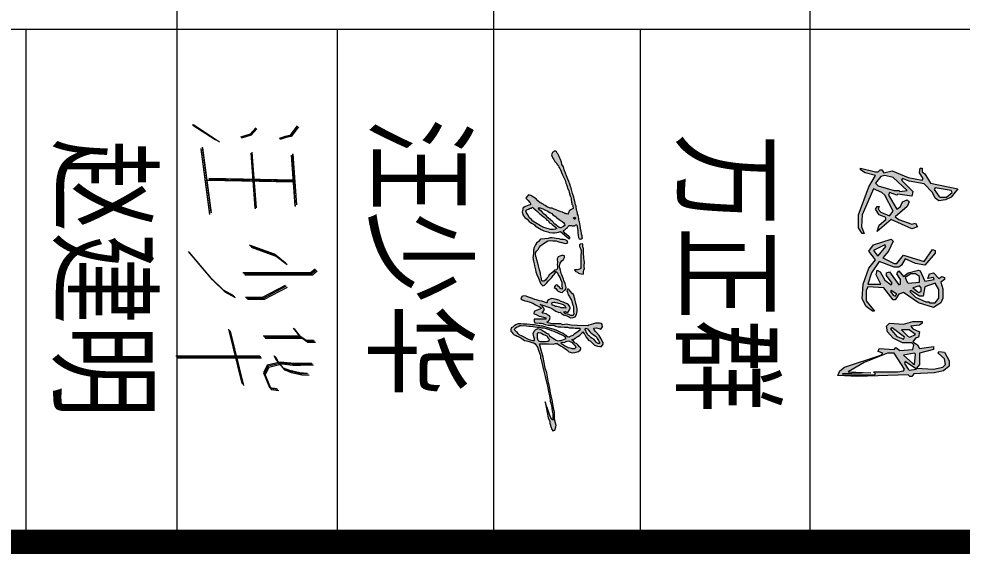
# Model space of a CAD drawing. Header units: inches. Extents: x -3733042 to -3450527, y 579159 to 997713.
# Drawn here: x -3550073 to -3544263, y 657438 to 660736 of the extents above; entities that cross this region are included whole.
import ezdxf
from ezdxf.enums import TextEntityAlignment as Align

# ---------------------------------------------------------------- set-up
doc = ezdxf.new("R2010")
doc.units = ezdxf.units.IN
doc.header["$LTSCALE"] = 1000
doc.header["$MEASUREMENT"] = 0
doc.linetypes.add('LENGSHUI', pattern=[22, 20, -1, 0, -1])
doc.layers.get('0').update_dxf_attribs({"lineweight": 18})
doc.layers.add('00签名', color=7, linetype='LENGSHUI', lineweight=18)
doc.layers.add('PUB_TITLE', color=153, linetype='Continuous', lineweight=18)
doc.styles.add('-黑体', font='', dxfattribs={"width": 0.7})
doc.styles.get('-黑体').set_extended_font_data('微软雅黑')

# ---------------------------------------------------------------- blocks, each defined once
blk = doc.blocks.new('A$C41BB26E9')
for p, q in [((782.5, 752.9), (802.8, 727.4)), ((787.3, 758), (807.6, 732.5)), ((794, 763), (814.2, 737.6)), ((802.8, 727.4), (802.8, 361.9)), ((807.6, 732.5), (807.6, 366.9)), ((814.2, 737.6), (814.2, 372)), ((1167.2, 743.3), (1167.2, 702.9)), ((1172, 748.3), (1172, 708)), ((1178.7, 753.4), (1178.7, 713.1)), ((1290.1, 732.4), (1291.6, 663)), ((1294.9, 737.5), (1296.4, 668.1)), ((1301.6, 742.6), (1303, 673.2)), ((1350.1, 715), (1348.1, 674.8)), ((1356.8, 720), (1354.7, 679.8)), ((1144.7, 669.7), (1100.7, 635.3)), ((1149.4, 674.8), (1105.5, 640.4)), ((1156.1, 679.9), (1112.2, 645.5)), ((1167.2, 702.9), (1144.7, 669.7)), ((1144.9, 670.1), (1144.9, 471.6)), ((1172, 708), (1149.4, 674.8)), ((1149.7, 675.2), (1149.7, 476.7)), ((1178.7, 713.1), (1156.1, 679.9)), ((1156.4, 680.2), (1156.4, 481.7)), ((1291.6, 663), (1290.9, 621)), ((1296.4, 668.1), (1295.6, 626.1)), ((1303, 673.2), (1302.3, 631.1)), ((1343.3, 669.7), (1330.7, 615.1)), ((1348.1, 674.8), (1335.5, 620.1)), ((1354.7, 679.8), (1342.2, 625.2)), ((1345.4, 709.9), (1343.3, 669.7)), ((8.4, 655.9), (60.8, 616.3)), ((11.7, 657.9), (64, 618.3)), ((13.7, 661.4), (66, 621.8)), ((60.8, 616.3), (64.9, 590.8)), ((64, 618.3), (68.1, 592.8)), ((66, 621.8), (70.1, 596.2)), ((158.3, 630.4), (432.3, 650.9)), ((161.6, 631.6), (435.5, 652.1)), ((166, 622.8), (440, 643.3)), ((169.3, 623.9), (443.3, 644.4)), ((300.8, 641.1), (292.8, 177)), ((304, 642.2), (296.1, 178.2)), ((308.5, 633.4), (300.6, 169.4)), ((311.8, 634.6), (303.9, 170.5)), ((1290.9, 621), (1285, 563.4)), ((1295.6, 626.1), (1289.7, 568.5)), ((1302.3, 631.1), (1296.4, 573.6)), ((1330.7, 615.1), (1317.4, 580.4)), ((1335.5, 620.1), (1322.2, 585.5)), ((1342.2, 625.2), (1328.9, 590.5)), ((64.9, 590.8), (76.1, 558.1)), ((68.1, 592.8), (79.3, 560.1)), ((70.1, 596.2), (81.3, 563.6)), ((748.2, 590.3), (702, 532)), ((753, 595.4), (706.8, 537.1)), ((759.7, 600.5), (713.5, 542.1)), ((869.7, 590.8), (935.4, 466.1)), ((874.4, 595.9), (940.2, 471.1)), ((881.1, 601), (946.8, 476.2)), ((1317.4, 580.4), (1273.9, 544.2)), ((1322.2, 585.5), (1278.6, 549.3)), ((1285, 563.4), (1302, 492.4)), ((1328.9, 590.5), (1285.3, 554.4)), ((1289.7, 568.5), (1306.8, 497.5)), ((1296.4, 573.6), (1313.4, 502.6)), ((702, 532), (653.4, 398.3)), ((706.8, 537.1), (658.1, 403.4)), ((713.5, 542.1), (664.8, 408.5)), ((1273.9, 544.2), (1250.2, 530.9)), ((1278.6, 549.3), (1255, 536)), ((1285.3, 554.4), (1261.7, 541.1)), ((1347.3, 477.7), (1426.3, 510.2)), ((1354, 482.8), (1433, 515.3)), ((1421.6, 505.1), (1426.7, 545.7)), ((1426.3, 510.2), (1431.5, 550.8)), ((1433, 515.3), (1438.2, 555.9)), ((935.4, 466.1), (935.4, 376.7)), ((940.2, 471.1), (940.2, 381.8)), ((946.8, 476.2), (946.8, 386.9)), ((1263.1, 463.2), (1263.7, 10.2)), ((1302, 492.4), (1342.5, 472.7)), ((1306.8, 497.5), (1347.3, 477.7)), ((1313.4, 502.6), (1354, 482.8)), ((1342.5, 472.7), (1421.6, 505.1)), ((17.9, 431.4), (53.6, 401.8)), ((21.1, 433.3), (56.9, 403.7)), ((23.1, 436.8), (58.8, 407.2)), ((150.1, 409.6), (447.6, 431.8)), ((153.4, 410.7), (450.9, 432.9)), ((156, 404.6), (453.5, 426.9)), ((159.3, 405.8), (456.8, 428)), ((1251.7, 453), (1252.2, 0)), ((1256.4, 458.1), (1257, 5.1)), ((53.6, 401.8), (69, 349.7)), ((56.9, 403.7), (72.2, 351.7)), ((58.8, 407.2), (74.2, 355.1)), ((1111.1, 288.6), (1404.6, 360.3)), ((1117.8, 293.7), (1411.2, 365.4)), ((926.2, 312.4), (895.9, 256.6)), ((931, 317.5), (900.7, 261.7)), ((937.6, 322.5), (907.4, 266.7)), ((1106.3, 283.6), (1399.8, 355.3)), ((895.9, 256.6), (827.7, 186.6)), ((900.7, 261.7), (832.5, 191.7)), ((907.4, 266.7), (839.2, 196.8)), ((0, 89.3), (78.2, 210.8)), ((0.4, 95.1), (94.8, 235.1)), ((3.2, 91.3), (81.4, 212.8)), ((5.2, 94.8), (83.4, 216.3)), ((58.4, 180.4), (73.8, 204.9)), ((61.7, 182.3), (77, 206.8)), ((63.6, 185.8), (79, 210.3)), ((123, 141.9), (475.4, 188.5)), ((126.3, 143), (478.7, 189.7)), ((130.7, 134.2), (483.1, 180.9)), ((134, 135.4), (486.4, 182)), ((827.7, 186.6), (687.4, 67.8)), ((832.5, 191.7), (692.2, 72.9)), ((839.2, 196.8), (698.9, 77.9))]:
    blk.add_line(p, q)
blk = doc.blocks.new('WZQ')
h = blk.add_hatch(color=256)
h.paths.add_polyline_path([(11296, 18321), (11272, 18339), (11273, 18447), (11289, 18516), (11289, 18568), (11289, 18629), (11283, 18671), (11257, 18685), (11245, 18715), (11245, 18745), (11261, 18767), (11293, 18771), (11349, 18773), (11435, 18791), (11561, 18811), (11689, 18819), (11822, 18829), (11930, 18849), (11992, 18879), (12014, 18944), (12003, 18996), (11994, 19030), (11983, 19051), (11962, 19062), (11912, 19056), (11892, 19049), (11839, 19041), (11790, 19023), (11759, 19017), (11723, 19015), (11670, 19005), (11608, 18994), (11569, 18986), (11530, 18975), (11443, 18958), (11427, 18954), (11386, 18954), (11295, 18936), (11271, 18932), (11185, 18915), (11086, 18898), (11047, 18882), (10977, 18871), (10907, 18860), (10823, 18851), (10717, 18827), (10661, 18801), (10599, 18795), (10557, 18778), (10531, 18769), (10455, 18748), (10386, 18735), (10352, 18727), (10220, 18723), (10188, 18691), (10156, 18687), (9976, 18643), (9864, 18619), (9744, 18595), (9543, 18527), (9327, 18471), (9251, 18447), (9179, 18423), (9047, 18387), (8903, 18335), (8771, 18279), (8682, 18243), (8370, 18105), (8273, 18069), (8111, 18040), (7978, 17955), (7864, 17931), (7723, 17875), (7642, 17846), (7553, 17814), (7488, 17778), (7415, 17729), (7371, 17693), (7294, 17664), (7270, 17604), (7261, 17577), (7268, 17542), (7284, 17516), (7295, 17492), (7317, 17467), (7344, 17448), (7412, 17404), (7468, 17395), (7523, 17404), (7639, 17467), (7711, 17515), (7749, 17540), (7826, 17577), (7867, 17620), (7928, 17657), (8002, 17721), (8056, 17762), (8120, 17791), (8204, 17834), (8280, 17872), (8357, 17917), (8417, 17939), (8546, 17985), (8611, 18021), (8657, 18044), (8765, 18093), (8838, 18128), (8916, 18142), (8992, 18171), (9068, 18202), (9170, 18233), (9246, 18258), (9412, 18333), (9471, 18351), (9562, 18372), (9615, 18385), (9669, 18400), (9745, 18435), (9826, 18448), (9865, 18458), (10017, 18479), (10065, 18496), (10130, 18494), (10162, 18519), (10205, 18535), (10244, 18535), (10340, 18562), (10358, 18568), (10396, 18495), (10411, 18465), (10442, 18423), (10466, 18393), (10478, 18371), (10502, 18345), (10536, 18325), (10589, 18304), (10605, 18299), (10649, 18293), (10668, 18293), (10651, 18221), (10645, 18183), (10633, 18146), (10626, 18118), (10614, 18091), (10602, 18059), (10580, 18011), (10567, 17978), (10536, 17911), (10520, 17864), (10465, 17722), (10431, 17648), (10412, 17581), (10393, 17533), (10372, 17496), (10348, 17421), (10345, 17344), (10340, 17312), (10308, 17253), (10284, 17179), (10249, 17128), (10200, 17049), (10167, 16978), (10134, 16936), (10110, 16894), (10077, 16833), (10049, 16786), (9941, 16654), (9842, 16560), (9753, 16419), (9701, 16330), (9654, 16269), (9645, 16208), (9631, 16147), (9734, 16053), (9800, 16010), (9838, 16034), (9870, 16085), (9936, 16123), (10016, 16203), (10059, 16236), (10124, 16259), (10162, 16259), (10186, 16175), (10214, 16081), (10251, 15996), (10280, 15944), (10331, 15869), (10360, 15836), (10435, 15836), (10468, 15818), (10538, 15808), (10703, 15850), (10778, 15897), (10844, 15959), (10938, 16085), (11065, 16189), (11098, 16236), (11145, 16306), (11173, 16363), (11249, 16476), (11291, 16518), (11385, 16659), (11498, 16837), (11559, 16974), (11620, 17195), (11649, 17275), (11672, 17472), (11672, 17557), (11658, 17674), (11634, 17773), (11611, 17886), (11987, 18332), (11987, 18389), (11926, 18389), (11893, 18337), (11762, 18201), (11710, 18130), (11639, 18069), (11573, 18013), (11545, 18039), (11507, 18108), (11485, 18141), (11430, 18202), (11388, 18251), (11355, 18271), (11309, 18304)], flags=0)
h.paths.add_polyline_path([(10874, 18586), (10854, 18607), (10839, 18647), (10829, 18673), (10863, 18686), (10905, 18691), (10937, 18667), (10935, 18637), (10927, 18614), (10918, 18593)], flags=0)
h.paths.add_polyline_path([(11115, 18044), (11200, 18096), (11284, 18103), (11327, 18035), (11379, 17934), (11401, 17891), (11405, 17862), (11395, 17810), (11320, 17712), (11255, 17657), (11203, 17576), (11037, 17419), (10998, 17354), (10861, 17211), (10724, 17078), (10665, 17003), (10643, 16974), (10509, 16843), (10444, 16762), (10366, 16687), (10340, 16677), (10324, 16688), (10327, 16707), (10330, 16785), (10362, 16866), (10388, 16928), (10408, 16990), (10454, 17071), (10483, 17153), (10584, 17306), (10626, 17403), (10708, 17472), (10760, 17559), (10812, 17647), (10844, 17664), (10962, 17804), (11063, 17976)], flags=0)
h.paths.add_polyline_path([(11421, 17667), (11439, 17667), (11472, 17601), (11498, 17479), (11491, 17331), (11428, 17110), (11391, 16984), (11299, 16793), (11195, 16623), (11129, 16527), (11051, 16390), (10955, 16317), (10867, 16210), (10701, 16110), (10597, 16040), (10497, 16010), (10427, 16051), (10412, 16103), (10398, 16158), (10350, 16235), (10335, 16306), (10298, 16365), (10346, 16424), (10409, 16516), (10520, 16630), (10612, 16730), (10719, 16852), (10833, 16988), (10926, 17091), (10992, 17147), (11018, 17206), (11133, 17287), (11166, 17372), (11225, 17431), (11273, 17505), (11358, 17586)], flags=0)
h.paths.add_polyline_path([(12180, 17834), (12190, 17952), (12226, 18065), (12244, 18165), (12216, 18281), (12211, 18280), (12111, 18244), (12053, 18136), (12028, 18032), (12028, 17895), (11995, 17812), (11985, 17647), (11954, 17431), (11954, 17318), (11976, 17205), (11995, 17028), (12026, 16806), (12149, 16684), (12235, 16589), (12321, 16525), (12475, 16453), (12602, 16425), (12752, 16412), (12919, 16407), (13006, 16389), (13214, 16425), (13350, 16453), (13454, 16471), (13668, 16525), (13781, 16552), (13926, 16593), (14116, 16693), (14311, 16756), (14425, 16824), (14534, 16915), (14511, 17005), (14398, 17123), (14275, 17232), (14148, 17354), (14080, 17418), (13989, 17486), (13921, 17544), (13813, 17608), (13754, 17608), (13835, 17708), (13985, 17775), (14062, 17839), (14184, 17875), (14348, 17943), (14547, 17952), (14656, 17961), (14724, 17961), (14701, 17902), (14656, 17866), (14606, 17825), (14574, 17771), (14497, 17708), (14484, 17640), (14547, 17581), (14620, 17544), (14683, 17626), (14815, 17717), (14846, 17780), (14887, 17875), (14892, 17961), (14774, 18088), (14715, 18165), (14629, 18188), (14420, 18129), (14252, 18061), (14180, 18043), (13953, 17957), (13872, 17911), (13613, 17852), (13522, 17816), (13445, 17830), (13323, 17862), (13182, 17948), (13124, 18047), (13001, 18097), (12910, 18097), (12897, 18043), (12897, 17948), (12938, 17839), (12974, 17744), (13078, 17703), (13151, 17703), (13223, 17717), (13287, 17712), (13386, 17698), (13495, 17712), (13577, 17708), (13645, 17703), (13677, 17658), (13699, 17558), (13790, 17490), (13876, 17372), (13953, 17268), (14026, 17223), (14107, 17155), (14180, 17110), (14230, 17064), (14284, 16983), (14293, 16915), (14275, 16874), (14062, 16833), (13931, 16801), (13858, 16801), (13677, 16752), (13318, 16652), (13133, 16598), (13051, 16575), (12960, 16543), (12833, 16530), (12752, 16521), (12670, 16589), (12579, 16675), (12471, 16724), (12366, 16811), (12316, 16865), (12212, 17010), (12194, 17046), (12108, 17200), (12094, 17313), (12112, 17467), (12112, 17649), (12144, 17735)], flags=0)
h.paths.add_polyline_path([(13906, 19102), (13861, 19120), (13760, 19117), (13689, 19138), (13596, 19167), (13519, 19164), (13457, 19161), (13252, 19173), (13165, 19164), (13028, 19141), (12945, 19141), (12853, 19129), (12722, 19126), (12594, 19126), (12529, 19114), (12484, 19099), (12428, 19093), (12359, 19093), (12312, 19079), (12273, 19062), (12290, 18957), (12317, 18896), (12417, 18896), (12484, 18940), (12528, 18962), (12583, 18974), (12667, 19001), (12750, 19001), (12844, 18968), (12966, 18974), (13127, 18974), (13282, 18974), (13476, 18968), (13598, 18968), (13642, 18907), (13670, 18785), (13675, 18691), (13675, 18658), (13682, 18631), (13735, 18667), (13771, 18714), (13795, 18799), (13850, 18852), (13870, 18906), (13882, 19001)], flags=0)
h.paths.add_polyline_path([(16098, 18038), (16129, 18100), (16150, 18163), (16197, 18303), (16266, 18420), (16256, 18554), (16209, 18671), (16092, 18741), (15931, 18781), (15780, 18771), (15606, 18741), (15495, 18714), (15408, 18694), (15328, 18678), (15247, 18651), (15013, 18580), (14949, 18510), (14852, 18426), (14758, 18346), (14721, 18314), (14717, 18259), (14747, 18229), (14824, 18211), (14884, 18250), (15017, 18293), (15112, 18357), (15202, 18391), (15322, 18469), (15579, 18550), (15656, 18571), (15836, 18576), (15939, 18576), (16051, 18597), (16137, 18567), (16137, 18430), (16094, 18323), (16051, 18156), (15991, 18070), (15939, 18061), (15927, 18134), (15961, 18199), (15978, 18233), (15918, 18314), (15832, 18361), (15742, 18396), (15661, 18374), (15562, 18306), (15519, 18233), (15463, 18113), (15429, 18040), (15377, 17907), (15309, 17779), (15253, 17581), (15232, 17414), (15296, 17213), (15360, 17149), (15450, 17157), (15455, 17114), (15371, 16861), (15356, 16740), (15288, 16589), (15273, 16498), (15227, 16362), (15167, 16203), (15159, 16143), (15106, 16022), (15076, 15871), (15121, 15788), (15250, 15735), (15295, 15818), (15348, 15946), (15371, 16067), (15424, 16234), (15484, 16385), (15560, 16521), (15613, 16627), (15651, 16717), (15711, 16808), (15764, 16838), (15832, 16672), (15870, 16566), (15923, 16453), (16044, 16438), (16089, 16559), (16173, 16732), (16195, 16838), (16271, 17080), (16347, 17080), (16347, 16967), (16339, 16740), (16339, 16619), (16347, 16460), (16452, 16460), (16543, 16483), (16558, 16717), (16558, 16853), (16566, 16929), (16634, 17057), (16672, 17216), (16672, 17299), (16672, 17495), (16725, 17601), (16747, 17745), (16760, 17911), (16769, 18101), (16769, 18261), (16799, 18368), (16803, 18475), (16803, 18572), (16833, 18669), (16818, 18752), (16828, 18927), (16927, 18921), (17067, 18761), (17147, 18621), (17214, 18535), (17257, 18437), (17300, 18370), (17317, 18350), (17317, 18321), (17291, 18255), (17187, 18107), (17111, 18028), (17039, 17854), (16936, 17648), (16881, 17489), (16802, 17216), (16737, 16974), (16706, 16876), (16718, 16832), (16701, 16760), (16690, 16659), (16667, 16570), (16651, 16448), (16645, 16342), (16634, 16237), (16612, 16053), (16606, 15870), (16595, 15736), (16595, 15597), (16601, 15541), (16651, 15469), (16701, 15380), (16745, 15313), (16807, 15219), (16896, 15191), (16985, 15202), (17035, 15241), (17118, 15297), (17180, 15375), (17230, 15491), (17252, 15536), (17308, 15675), (17391, 15792), (17486, 15931), (17519, 16048), (17553, 16181), (17592, 16337), (17619, 16437), (17669, 16509), (17855, 16627), (18010, 16697), (18220, 16760), (18297, 16802), (18444, 16795), (18514, 16837), (18851, 16914), (19140, 16985), (19438, 17056), (19679, 17098), (19955, 17176), (20330, 17247), (20486, 17282), (20706, 17324), (20769, 17324), (20986, 17388), (21315, 17424), (21457, 17459), (21612, 17459), (21789, 17473), (21747, 17402), (21669, 17360), (21485, 17289), (21173, 17183), (21032, 17126), (20805, 17048), (21676, 17218), (21867, 17303), (21952, 17303), (22186, 17367), (22271, 17388), (22370, 17459), (22328, 17565), (22165, 17629), (22087, 17650), (21740, 17551), (21534, 17551), (21363, 17550), (21173, 17508), (20982, 17473), (20840, 17452), (20784, 17445), (20479, 17381), (20238, 17324), (20175, 17324), (19912, 17268), (19792, 17225), (19452, 17169), (19240, 17133), (18978, 17048), (18687, 16999), (18397, 16942), (18198, 16879), (18021, 16829), (17745, 16758), (17667, 16737), (17681, 16886), (17674, 17112), (17674, 17232), (17688, 17480), (17660, 17615), (17653, 17692), (17788, 17870), (17839, 17984), (17902, 18086), (18004, 18228), (18101, 18330), (18152, 18523), (18141, 18652), (18119, 18725), (18079, 18849), (18021, 18944), (17966, 18984), (17915, 18969), (17875, 18951), (17845, 18915), (17718, 18813), (17659, 18736), (17641, 18670), (17520, 18583), (17477, 18513), (17447, 18495), (17414, 18601), (17371, 18674), (17334, 18725), (17298, 18783), (17265, 18842), (17199, 18926), (17141, 18999), (17075, 19053), (17031, 19086), (17130, 19148), (17170, 19199), (17305, 19265), (17407, 19331), (17487, 19407), (17502, 19473), (17737, 19711), (17801, 19871), (17824, 20009), (17812, 20089), (17697, 20181), (17606, 20181), (17525, 20135), (17405, 20072), (17227, 19974), (17066, 19820), (16992, 19745), (16894, 19699), (16825, 19671), (16814, 19825), (16843, 19951), (16871, 20049), (16751, 20146), (16636, 20123), (16579, 20095), (16550, 19986), (16550, 19871), (16556, 19768), (16596, 19665), (16665, 19407), (16705, 19350), (16688, 18776), (16665, 18450), (16613, 18175), (16642, 18008), (16585, 17888), (16585, 17716), (16585, 17493), (16573, 17349), (16533, 17212), (16504, 17143), (16424, 17235), (16378, 17275), (16258, 17315), (16158, 17276), (16110, 17171), (16053, 17114), (16012, 16928), (15988, 16863), (15923, 16936), (15826, 17017), (15745, 16985), (15680, 16928), (15591, 16863), (15542, 16782), (15607, 16985), (15680, 17179), (15729, 17333), (15769, 17406), (15899, 17617), (15972, 17787), (15967, 17855), (16051, 17954)], flags=0)
h.paths.add_polyline_path([(15710, 17994), (15702, 17894), (15679, 17829), (15663, 17749), (15644, 17676), (15629, 17611), (15602, 17546), (15587, 17499), (15560, 17415), (15475, 17388), (15464, 17434), (15445, 17519), (15445, 17580), (15456, 17626), (15475, 17733), (15491, 17795), (15514, 17860), (15529, 17937), (15548, 17987), (15568, 18036), (15594, 18075), (15629, 18125), (15690, 18155), (15721, 18182), (15721, 18148), (15710, 18063)], flags=0)
h.paths.add_polyline_path([(17009, 17527), (17044, 17615), (17092, 17738), (17229, 18006), (17295, 18137), (17387, 18190), (17422, 18089), (17457, 17997), (17484, 17918), (17501, 17821), (17519, 17729), (17479, 17650), (17378, 17505), (17308, 17400), (17233, 17290), (17136, 17224), (17088, 17123), (17031, 17035), (16996, 16965), (16908, 16846), (16851, 16675), (16899, 16539), (16996, 16451), (17119, 16399), (17211, 16412), (17303, 16442), (17404, 16478), (17494, 16473), (17491, 16427), (17484, 16360), (17456, 16242), (17438, 16161), (17388, 16065), (17301, 15891), (17240, 15786), (17163, 15620), (17108, 15565), (17019, 15493), (16958, 15421), (16903, 15371), (16842, 15421), (16786, 15493), (16759, 15587), (16698, 15681), (16703, 15759), (16723, 16043), (16741, 16166), (16736, 16254), (16789, 16640), (16785, 16754), (16824, 16873), (16824, 16952), (16868, 17119), (16921, 17277), (16961, 17417)], flags=0)
h.paths.add_polyline_path([(16830, 19236), (16863, 19328), (16930, 19391), (17023, 19466), (17086, 19521), (17119, 19567), (17182, 19655), (17283, 19802), (17388, 19852), (17489, 19928), (17556, 19966), (17590, 19987), (17657, 19987), (17657, 19911), (17623, 19840), (17585, 19806), (17510, 19747), (17426, 19672), (17376, 19584), (17338, 19521), (17266, 19441), (17220, 19391), (17166, 19340), (17082, 19299), (17019, 19265), (16947, 19244), (16897, 19215)], flags=0)
h.paths.add_polyline_path([(17237, 17145), (17369, 17220), (17418, 17259), (17497, 17250), (17541, 17237), (17541, 17154), (17558, 17070), (17558, 16987), (17558, 16899), (17558, 16816), (17545, 16767), (17527, 16710), (17484, 16666), (17369, 16640), (17207, 16640), (17088, 16640), (17057, 16684), (17084, 16816), (17119, 16877), (17163, 16965), (17198, 17066)], flags=0)
h.paths.add_polyline_path([(17523, 18232), (17512, 18320), (17559, 18429), (17606, 18501), (17663, 18548), (17751, 18626), (17818, 18693), (17865, 18714), (17937, 18631), (17937, 18522), (17922, 18470), (17911, 18403), (17880, 18310), (17844, 18242), (17808, 18170), (17787, 18097), (17751, 18040), (17673, 17937), (17621, 17905), (17582, 17970), (17595, 18071), (17548, 18180)], flags=0)
for p, q in [((12312, 19079), (12273, 19062)), ((12273, 19062), (12290, 18957)), ((12290, 18957), (12317, 18896)), ((12359, 19093), (12312, 19079)), ((12317, 18896), (12417, 18896)), ((12428, 19093), (12359, 19093)), ((12417, 18896), (12484, 18940)), ((12484, 19099), (12428, 19093)), ((12529, 19114), (12484, 19099)), ((12484, 18940), (12528, 18962)), ((12528, 18962), (12583, 18974)), ((12594, 19126), (12529, 19114)), ((12583, 18974), (12667, 19001)), ((12722, 19126), (12594, 19126)), ((12667, 19001), (12750, 19001)), ((12853, 19129), (12722, 19126)), ((12750, 19001), (12844, 18968)), ((12844, 18968), (12966, 18974)), ((12945, 19141), (12853, 19129)), ((13028, 19141), (12945, 19141)), ((12966, 18974), (13127, 18974)), ((13165, 19164), (13028, 19141)), ((13127, 18974), (13282, 18974)), ((13252, 19173), (13165, 19164)), ((13457, 19161), (13252, 19173)), ((13282, 18974), (13476, 18968)), ((13519, 19164), (13457, 19161)), ((13476, 18968), (13598, 18968)), ((13596, 19167), (13519, 19164)), ((13689, 19138), (13596, 19167)), ((13598, 18968), (13642, 18907)), ((13642, 18907), (13670, 18785)), ((13760, 19117), (13689, 19138)), ((13861, 19120), (13760, 19117)), ((13795, 18799), (13850, 18852)), ((13850, 18852), (13870, 18906)), ((13906, 19102), (13861, 19120)), ((13870, 18906), (13882, 19001)), ((13882, 19001), (13906, 19102)), ((13670, 18785), (13675, 18691)), ((13675, 18691), (13675, 18658)), ((13675, 18658), (13682, 18631)), ((13682, 18631), (13735, 18667)), ((13735, 18667), (13771, 18714)), ((13771, 18714), (13795, 18799)), ((12028, 17895), (11995, 17812)), ((12053, 18136), (12028, 18032)), ((12028, 18032), (12028, 17895)), ((12111, 18244), (12053, 18136)), ((12211, 18280), (12111, 18244)), ((12144, 17735), (12180, 17834)), ((12180, 17834), (12190, 17952)), ((12190, 17952), (12226, 18065)), ((12244, 18165), (12216, 18281)), ((12226, 18065), (12244, 18165)), ((12910, 18097), (12897, 18043)), ((12897, 18043), (12897, 17948)), ((12897, 17948), (12938, 17839)), ((13001, 18097), (12910, 18097)), ((12938, 17839), (12974, 17744)), ((13124, 18047), (13001, 18097)), ((13182, 17948), (13124, 18047)), ((13323, 17862), (13182, 17948)), ((13445, 17830), (13323, 17862)), ((13613, 17852), (13522, 17816)), ((13872, 17911), (13613, 17852)), ((13953, 17957), (13872, 17911)), ((14180, 18043), (13953, 17957)), ((13985, 17775), (14062, 17839)), ((14062, 17839), (14184, 17875)), ((14252, 18061), (14180, 18043)), ((14184, 17875), (14348, 17943)), ((14420, 18129), (14252, 18061)), ((14348, 17943), (14547, 17952)), ((14629, 18188), (14420, 18129)), ((14547, 17952), (14656, 17961)), ((14656, 17866), (14606, 17825)), ((14715, 18165), (14629, 18188)), ((14656, 17961), (14724, 17961)), ((14701, 17902), (14656, 17866)), ((14724, 17961), (14701, 17902)), ((14774, 18088), (14715, 18165)), ((14715, 18165), (14715, 18165)), ((14892, 17961), (14774, 18088)), ((14846, 17780), (14887, 17875)), ((14887, 17875), (14892, 17961)), ((11985, 17647), (11954, 17431)), ((11954, 17431), (11954, 17318)), ((11995, 17812), (11985, 17647)), ((12094, 17313), (12112, 17467)), ((12112, 17649), (12144, 17735)), ((12112, 17467), (12112, 17649)), ((12974, 17744), (13078, 17703)), ((13078, 17703), (13151, 17703)), ((13151, 17703), (13223, 17717)), ((13223, 17717), (13287, 17712)), ((13287, 17712), (13386, 17698)), ((13386, 17698), (13495, 17712)), ((13522, 17816), (13445, 17830)), ((13495, 17712), (13577, 17708)), ((13577, 17708), (13645, 17703)), ((13645, 17703), (13677, 17658)), ((13677, 17658), (13699, 17558)), ((13699, 17558), (13790, 17490)), ((13754, 17608), (13835, 17708)), ((13813, 17608), (13754, 17608)), ((13790, 17490), (13876, 17372)), ((13921, 17544), (13813, 17608)), ((13835, 17708), (13985, 17775)), ((13876, 17372), (13953, 17268)), ((13989, 17486), (13921, 17544)), ((14080, 17418), (13989, 17486)), ((14148, 17354), (14080, 17418)), ((14275, 17232), (14148, 17354)), ((14497, 17708), (14484, 17640)), ((14484, 17640), (14547, 17581)), ((14574, 17771), (14497, 17708)), ((14547, 17581), (14620, 17544)), ((14606, 17825), (14574, 17771)), ((14574, 17771), (14574, 17771)), ((14620, 17544), (14683, 17626)), ((14683, 17626), (14815, 17717)), ((14815, 17717), (14846, 17780)), ((11954, 17318), (11976, 17205)), ((11976, 17205), (11995, 17028)), ((11995, 17028), (12026, 16806)), ((12108, 17200), (12094, 17313)), ((12194, 17046), (12108, 17200)), ((12212, 17010), (12194, 17046)), ((12316, 16865), (12212, 17010)), ((12366, 16811), (12316, 16865)), ((14062, 16833), (13931, 16801)), ((13953, 17268), (14026, 17223)), ((14026, 17223), (14107, 17155)), ((14275, 16874), (14062, 16833)), ((14107, 17155), (14180, 17110)), ((14180, 17110), (14230, 17064)), ((14230, 17064), (14284, 16983)), ((14398, 17123), (14275, 17232)), ((14293, 16915), (14275, 16874)), ((14284, 16983), (14293, 16915)), ((14311, 16756), (14425, 16824)), ((14511, 17005), (14398, 17123)), ((14425, 16824), (14534, 16915)), ((14534, 16915), (14511, 17005)), ((12026, 16806), (12149, 16684)), ((12149, 16684), (12235, 16589)), ((12235, 16589), (12321, 16525)), ((12321, 16525), (12475, 16453)), ((12471, 16724), (12366, 16811)), ((12579, 16675), (12471, 16724)), ((12475, 16453), (12602, 16425)), ((12670, 16589), (12579, 16675)), ((12602, 16425), (12752, 16412)), ((12752, 16521), (12670, 16589)), ((12833, 16530), (12752, 16521)), ((12752, 16412), (12919, 16407)), ((12960, 16543), (12833, 16530)), ((12919, 16407), (13006, 16389)), ((13051, 16575), (12960, 16543)), ((13006, 16389), (13214, 16425)), ((13133, 16598), (13051, 16575)), ((13318, 16652), (13133, 16598)), ((13214, 16425), (13350, 16453)), ((13677, 16752), (13318, 16652)), ((13350, 16453), (13454, 16471)), ((13454, 16471), (13668, 16525)), ((13668, 16525), (13781, 16552)), ((13858, 16801), (13677, 16752)), ((13781, 16552), (13926, 16593)), ((13931, 16801), (13858, 16801)), ((13858, 16801), (13858, 16801)), ((13926, 16593), (14116, 16693)), ((14116, 16693), (14311, 16756))]:
    blk.add_line(p, q)
for points in [[(14721, 18314), (14717, 18259), (14747, 18229), (14824, 18211), (14884, 18250), (15017, 18293), (15112, 18357), (15202, 18391), (15322, 18469), (15579, 18550), (15656, 18571), (15836, 18576), (15939, 18576), (16051, 18597), (16137, 18567), (16137, 18430), (16094, 18323), (16051, 18156), (15991, 18070), (15939, 18061), (15927, 18134), (15961, 18199), (15978, 18233), (15918, 18314), (15832, 18361), (15742, 18396), (15661, 18374), (15562, 18306), (15519, 18233), (15463, 18113), (15429, 18040), (15377, 17907), (15309, 17779), (15253, 17581), (15232, 17414), (15296, 17213), (15360, 17149), (15450, 17157), (15455, 17114), (15371, 16861), (15356, 16740), (15288, 16589), (15273, 16498), (15227, 16362), (15167, 16203), (15159, 16143), (15106, 16022), (15076, 15871), (15121, 15788), (15250, 15735), (15295, 15818), (15348, 15946), (15371, 16067), (15424, 16234), (15484, 16385), (15560, 16521), (15613, 16627), (15651, 16717), (15711, 16808), (15764, 16838), (15832, 16672), (15870, 16566), (15923, 16453), (16044, 16438), (16089, 16559), (16173, 16732), (16195, 16838), (16271, 17080), (16347, 17080), (16347, 16967), (16339, 16740), (16339, 16619), (16347, 16460), (16452, 16460), (16543, 16483), (16558, 16717), (16558, 16853), (16566, 16929), (16634, 17057), (16672, 17216), (16672, 17299), (16672, 17495), (16725, 17601), (16747, 17745), (16760, 17911), (16769, 18101), (16769, 18261), (16799, 18368), (16803, 18475), (16803, 18572), (16833, 18669), (16818, 18752), (16828, 18927), (16927, 18921), (17067, 18761), (17147, 18621), (17214, 18535), (17257, 18437), (17300, 18370), (17317, 18350), (17317, 18321), (17291, 18255), (17187, 18107), (17111, 18028), (17039, 17854), (16936, 17648), (16881, 17489), (16802, 17216), (16737, 16974), (16706, 16876), (16718, 16832), (16701, 16760), (16690, 16659), (16667, 16570), (16651, 16448), (16645, 16342), (16634, 16237), (16612, 16053), (16606, 15870), (16595, 15736), (16595, 15597), (16601, 15541), (16651, 15469), (16701, 15380), (16745, 15313), (16807, 15219), (16896, 15191), (16985, 15202), (17035, 15241), (17118, 15297), (17180, 15375), (17230, 15491), (17252, 15536), (17308, 15675), (17391, 15792), (17486, 15931), (17519, 16048), (17553, 16181), (17592, 16337), (17619, 16437), (17669, 16509), (17855, 16627), (18010, 16697), (18220, 16760), (18297, 16802), (18444, 16795), (18514, 16837), (18851, 16914), (19140, 16985), (19438, 17056), (19679, 17098), (19955, 17176), (20330, 17247), (20486, 17282), (20706, 17324), (20769, 17324), (20986, 17388), (21315, 17424), (21457, 17459), (21612, 17459), (21789, 17473), (21747, 17402), (21669, 17360), (21485, 17289), (21173, 17183), (21032, 17126), (20805, 17048), (21676, 17218), (21867, 17303), (21952, 17303), (22186, 17367), (22271, 17388), (22370, 17459), (22328, 17565), (22165, 17629), (22087, 17650), (21740, 17551), (21534, 17551), (21363, 17550), (21173, 17508), (20982, 17473), (20840, 17452), (20784, 17445), (20479, 17381), (20238, 17324), (20175, 17324), (19912, 17268), (19792, 17225), (19452, 17169), (19240, 17133), (18978, 17048), (18687, 16999), (18397, 16942), (18198, 16879), (18021, 16829), (17745, 16758), (17667, 16737), (17681, 16886), (17674, 17112), (17674, 17232), (17688, 17480), (17660, 17615), (17653, 17692), (17788, 17870), (17839, 17984), (17902, 18086), (18004, 18228), (18101, 18330), (18152, 18523), (18141, 18652), (18119, 18725), (18079, 18849), (18021, 18944), (17966, 18984), (17915, 18969), (17875, 18951), (17845, 18915), (17718, 18813), (17659, 18736), (17641, 18670), (17520, 18583), (17477, 18513), (17447, 18495), (17414, 18601), (17371, 18674), (17334, 18725), (17298, 18783), (17265, 18842), (17199, 18926), (17141, 18999), (17075, 19053), (17031, 19086), (17130, 19148), (17170, 19199), (17305, 19265), (17407, 19331), (17487, 19407), (17502, 19473), (17737, 19711), (17801, 19871), (17824, 20009), (17812, 20089), (17697, 20181), (17606, 20181), (17525, 20135), (17405, 20072), (17227, 19974), (17066, 19820), (16992, 19745), (16894, 19699), (16825, 19671), (16814, 19825), (16843, 19951), (16871, 20049), (16751, 20146), (16636, 20123), (16579, 20095), (16550, 19986), (16550, 19871), (16556, 19768), (16596, 19665), (16665, 19407), (16705, 19350), (16688, 18776), (16665, 18450), (16613, 18175), (16642, 18008), (16585, 17888), (16585, 17716), (16585, 17493), (16573, 17349), (16533, 17212), (16504, 17143), (16424, 17235), (16378, 17275), (16258, 17315), (16158, 17276), (16110, 17171), (16053, 17114), (16012, 16928), (15988, 16863), (15923, 16936), (15826, 17017), (15745, 16985), (15680, 16928), (15591, 16863), (15542, 16782), (15607, 16985), (15680, 17179), (15729, 17333), (15769, 17406), (15899, 17617), (15972, 17787), (15967, 17855), (16051, 17954), (16098, 18038), (16129, 18100), (16150, 18163), (16197, 18303), (16266, 18420), (16256, 18554), (16209, 18671), (16092, 18741), (15931, 18781), (15780, 18771), (15606, 18741), (15495, 18714), (15408, 18694), (15328, 18678), (15247, 18651), (15013, 18580), (14949, 18510), (14852, 18426), (14758, 18346), (14721, 18314)], [(16830, 19236), (16863, 19328), (16930, 19391), (17023, 19466), (17086, 19521), (17119, 19567), (17182, 19655), (17283, 19802), (17388, 19852), (17489, 19928), (17556, 19966), (17590, 19987), (17657, 19987), (17657, 19911), (17623, 19840), (17585, 19806), (17510, 19747), (17426, 19672), (17376, 19584), (17338, 19521), (17266, 19441), (17220, 19391), (17166, 19340), (17082, 19299), (17019, 19265), (16947, 19244), (16897, 19215), (16830, 19236)], [(7261, 17577), (7268, 17542), (7284, 17516), (7295, 17492), (7317, 17467), (7344, 17448), (7412, 17404), (7468, 17395), (7523, 17404), (7639, 17467), (7711, 17515), (7749, 17540), (7826, 17577), (7867, 17620), (7928, 17657), (8002, 17721), (8056, 17762), (8120, 17791), (8204, 17834), (8280, 17872), (8357, 17917), (8417, 17939), (8546, 17985), (8611, 18021), (8657, 18044), (8765, 18093), (8838, 18128), (8916, 18142), (8992, 18171), (9068, 18202), (9170, 18233), (9246, 18258), (9412, 18333), (9471, 18351), (9562, 18372), (9615, 18385), (9669, 18400), (9745, 18435), (9826, 18448), (9865, 18458), (10017, 18479), (10065, 18496), (10130, 18494), (10162, 18519), (10205, 18535), (10244, 18535), (10340, 18562), (10358, 18568), (10396, 18495), (10411, 18465), (10442, 18423), (10466, 18393), (10478, 18371), (10502, 18345), (10536, 18325), (10589, 18304), (10605, 18299), (10649, 18293), (10668, 18293), (10651, 18221), (10645, 18183), (10633, 18146), (10626, 18118), (10614, 18091), (10602, 18059), (10580, 18011), (10567, 17978), (10536, 17911), (10520, 17864), (10465, 17722), (10431, 17648), (10412, 17581), (10393, 17533), (10372, 17496), (10348, 17421), (10345, 17344), (10340, 17312), (10308, 17253), (10284, 17179), (10249, 17128), (10200, 17049), (10167, 16978), (10134, 16936), (10110, 16894), (10077, 16833), (10049, 16786), (9941, 16654), (9842, 16560), (9753, 16419), (9701, 16330), (9654, 16269), (9645, 16208), (9631, 16147), (9734, 16053), (9800, 16010), (9838, 16034), (9870, 16085), (9936, 16123), (10016, 16203), (10059, 16236), (10124, 16259), (10162, 16259), (10186, 16175), (10214, 16081), (10251, 15996), (10280, 15944), (10331, 15869), (10360, 15836), (10435, 15836), (10468, 15818), (10538, 15808), (10703, 15850), (10778, 15897), (10844, 15959), (10938, 16085), (11065, 16189), (11098, 16236), (11145, 16306), (11173, 16363), (11249, 16476), (11291, 16518), (11385, 16659), (11498, 16837), (11559, 16974), (11620, 17195), (11649, 17275), (11672, 17472), (11672, 17557), (11658, 17674), (11634, 17773), (11611, 17886), (11987, 18332), (11987, 18389), (11926, 18389), (11893, 18337), (11762, 18201), (11710, 18130), (11639, 18069), (11573, 18013), (11545, 18039), (11507, 18108), (11485, 18141), (11430, 18202), (11388, 18251), (11355, 18271), (11309, 18304), (11296, 18321), (11272, 18339), (11273, 18447), (11289, 18516), (11289, 18568), (11289, 18629), (11283, 18671), (11257, 18685), (11245, 18715), (11245, 18745), (11261, 18767), (11293, 18771), (11349, 18773), (11435, 18791), (11561, 18811), (11689, 18819), (11822, 18829), (11930, 18849), (11992, 18879), (12014, 18944), (12003, 18996), (11994, 19030), (11983, 19051), (11962, 19062), (11912, 19056), (11892, 19049), (11839, 19041), (11790, 19023), (11759, 19017), (11723, 19015), (11670, 19005), (11608, 18994), (11569, 18986), (11530, 18975), (11443, 18958), (11427, 18954), (11386, 18954), (11295, 18936), (11271, 18932), (11185, 18915), (11086, 18898), (11047, 18882), (10977, 18871), (10907, 18860), (10823, 18851), (10717, 18827), (10661, 18801), (10599, 18795), (10557, 18778), (10531, 18769), (10455, 18748), (10386, 18735), (10352, 18727), (10220, 18723), (10188, 18691), (10156, 18687), (9976, 18643), (9864, 18619), (9744, 18595), (9543, 18527), (9327, 18471), (9251, 18447), (9179, 18423), (9047, 18387), (8903, 18335), (8771, 18279), (8682, 18243), (8370, 18105), (8273, 18069), (8111, 18040), (7978, 17955), (7864, 17931), (7723, 17875), (7642, 17846), (7553, 17814), (7488, 17778), (7415, 17729), (7371, 17693), (7294, 17664), (7270, 17604), (7261, 17577)], [(10829, 18673), (10863, 18686), (10905, 18691), (10937, 18667), (10935, 18637), (10927, 18614), (10918, 18593), (10874, 18586), (10854, 18607), (10839, 18647), (10829, 18673)], [(17512, 18320), (17559, 18429), (17606, 18501), (17663, 18548), (17751, 18626), (17818, 18693), (17865, 18714), (17937, 18631), (17937, 18522), (17922, 18470), (17911, 18403), (17880, 18310), (17844, 18242), (17808, 18170), (17787, 18097), (17751, 18040), (17673, 17937), (17621, 17905), (17582, 17970), (17595, 18071), (17548, 18180), (17523, 18232), (17512, 18320)], [(10327, 16707), (10330, 16785), (10362, 16866), (10388, 16928), (10408, 16990), (10454, 17071), (10483, 17153), (10584, 17306), (10626, 17403), (10708, 17472), (10760, 17559), (10812, 17647), (10844, 17664), (10962, 17804), (11063, 17976), (11115, 18044), (11200, 18096), (11284, 18103), (11327, 18035), (11379, 17934), (11401, 17891), (11405, 17862), (11395, 17810), (11320, 17712), (11255, 17657), (11203, 17576), (11037, 17419), (10998, 17354), (10861, 17211), (10724, 17078), (10665, 17003), (10643, 16974), (10509, 16843), (10444, 16762), (10366, 16687), (10340, 16677), (10324, 16688), (10327, 16707)], [(15690, 18155), (15629, 18125), (15594, 18075), (15568, 18036), (15548, 17987), (15529, 17937), (15514, 17860), (15491, 17795), (15475, 17733), (15456, 17626), (15445, 17580), (15445, 17519), (15464, 17434), (15475, 17388), (15560, 17415), (15587, 17499), (15602, 17546), (15629, 17611), (15644, 17676), (15663, 17749), (15679, 17829), (15702, 17894), (15710, 17994), (15710, 18063), (15721, 18148), (15721, 18182), (15690, 18155)], [(17494, 16473), (17404, 16478), (17303, 16442), (17211, 16412), (17119, 16399), (16996, 16451), (16899, 16539), (16851, 16675), (16908, 16846), (16996, 16965), (17031, 17035), (17088, 17123), (17136, 17224), (17233, 17290), (17308, 17400), (17378, 17505), (17479, 17650), (17519, 17729), (17501, 17821), (17484, 17918), (17457, 17997), (17422, 18089), (17387, 18190), (17295, 18137), (17229, 18006), (17092, 17738), (17044, 17615), (17009, 17527), (16961, 17417), (16921, 17277), (16868, 17119), (16824, 16952), (16824, 16873), (16785, 16754), (16789, 16640), (16736, 16254), (16741, 16166), (16723, 16043), (16703, 15759), (16698, 15681), (16759, 15587), (16786, 15493), (16842, 15421), (16903, 15371), (16958, 15421), (17019, 15493), (17108, 15565), (17163, 15620), (17240, 15786), (17301, 15891), (17388, 16065), (17438, 16161), (17456, 16242), (17484, 16360), (17491, 16427), (17494, 16473)], [(10298, 16365), (10346, 16424), (10409, 16516), (10520, 16630), (10612, 16730), (10719, 16852), (10833, 16988), (10926, 17091), (10992, 17147), (11018, 17206), (11133, 17287), (11166, 17372), (11225, 17431), (11273, 17505), (11358, 17586), (11421, 17667), (11439, 17667), (11472, 17601), (11498, 17479), (11491, 17331), (11428, 17110), (11391, 16984), (11299, 16793), (11195, 16623), (11129, 16527), (11051, 16390), (10955, 16317), (10867, 16210), (10701, 16110), (10597, 16040), (10497, 16010), (10427, 16051), (10412, 16103), (10398, 16158), (10350, 16235), (10335, 16306), (10298, 16365)], [(17418, 17259), (17497, 17250), (17541, 17237), (17541, 17154), (17558, 17070), (17558, 16987), (17558, 16899), (17558, 16816), (17545, 16767), (17527, 16710), (17484, 16666), (17369, 16640), (17207, 16640), (17088, 16640), (17057, 16684), (17084, 16816), (17119, 16877), (17163, 16965), (17198, 17066), (17237, 17145), (17369, 17220), (17418, 17259)]]:
    blk.add_lwpolyline(points)

msp = doc.modelspace()

# ---------------------------------------------------------------- hatches: boundary and pattern name
at = {"layer": '00签名', "linetype": 'Continuous'}
h = msp.add_hatch(color=256, dxfattribs=at)
h.paths.add_polyline_path([(-3544446.1, 659666.3), (-3544428.8, 659631.7), (-3544405.8, 659614.4), (-3544365.5, 659620.2), (-3544330.9, 659637.5), (-3544290.6, 659689.3), (-3544457.6, 659723.9), (-3544492.2, 659781.5), (-3544509.5, 659793), (-3544509.5, 659816), (-3544521, 659816), (-3544526.7, 659787.2), (-3544503.7, 659752.7), (-3544509.5, 659741.2), (-3544595.9, 659758.4), (-3544693.8, 659798.8), (-3544745.6, 659787.2), (-3544757.1, 659804.5), (-3544768.7, 659804.5), (-3544780.2, 659793), (-3544797.5, 659793), (-3544889.6, 659816), (-3544889.6, 659804.5), (-3544860.8, 659787.2), (-3544797.5, 659770), (-3544837.8, 659700.8), (-3544901.1, 659528), (-3544901.1, 659447.4), (-3544878.1, 659412.8), (-3544866.6, 659412.8), (-3544883.9, 659453.2), (-3544878.1, 659528), (-3544809, 659689.3), (-3544757.1, 659666.3), (-3544739.9, 659649), (-3544688, 659551.1), (-3544711.1, 659522.3), (-3544762.9, 659545.3), (-3544780.2, 659562.6), (-3544774.4, 659579.9), (-3544785.9, 659579.9), (-3544797.5, 659562.6), (-3544774.4, 659528), (-3544734.1, 659510.8), (-3544734.1, 659499.2), (-3544774.4, 659464.7), (-3544785.9, 659424.4), (-3544699.5, 659499.2), (-3544572.8, 659441.6), (-3544538.3, 659453.2), (-3544549.8, 659476.2), (-3544572.8, 659470.4), (-3544653.5, 659499.2), (-3544676.5, 659516.5), (-3544601.6, 659579.9), (-3544590.1, 659608.7), (-3544601.6, 659620.2), (-3544630.4, 659608.7), (-3544641.9, 659579.9), (-3544665, 659562.6), (-3544716.8, 659649), (-3544711.1, 659666.3), (-3544665, 659649), (-3544659.2, 659654.8), (-3544572.8, 659643.2), (-3544567.1, 659672), (-3544636.2, 659741.2), (-3544630.4, 659752.7), (-3544590.1, 659735.4), (-3544497.9, 659718.1)], flags=0)
h.paths.add_polyline_path([(-3544428.8, 659695.1), (-3544330.9, 659677.8), (-3544325.1, 659666.3), (-3544359.7, 659637.5), (-3544400, 659637.5), (-3544405.8, 659643.2), (-3544434.6, 659683.6)], flags=0)
h.paths.add_polyline_path([(-3544601.6, 659677.8), (-3544647.7, 659672), (-3544653.5, 659677.8), (-3544682.3, 659677.8), (-3544780.2, 659706.6), (-3544797.5, 659723.9), (-3544762.9, 659764.2), (-3544739.9, 659770), (-3544688, 659758.4)], flags=0)
h = msp.add_hatch(color=256, dxfattribs=at)
h.paths.add_polyline_path([(-3544394.3, 658986.6), (-3544382.7, 659015.4), (-3544382.7, 659073), (-3544394.3, 659113.3), (-3544371.2, 659130.6), (-3544371.2, 659142.1), (-3544388.5, 659147.9), (-3544405.8, 659136.4), (-3544440.3, 659170.9), (-3544463.4, 659165.2), (-3544474.9, 659136.4), (-3544440.3, 659142.1), (-3544434.6, 659130.6), (-3544492.2, 659119.1), (-3544521, 659182.4), (-3544532.5, 659188.2), (-3544595.9, 659170.9), (-3544624.7, 659147.9), (-3544653.5, 659182.4), (-3544665, 659165.2), (-3544641.9, 659130.6), (-3544641.9, 659101.8), (-3544653.5, 659096), (-3544711.1, 659176.7), (-3544728.3, 659170.9), (-3544728.3, 659153.6), (-3544693.8, 659107.6), (-3544699.5, 659096), (-3544739.9, 659124.8), (-3544768.7, 659176.7), (-3544785.9, 659188.2), (-3544791.7, 659159.4), (-3544762.9, 659101.8), (-3544843.5, 659101.8), (-3544820.5, 659170.9), (-3544774.4, 659240), (-3544682.3, 659205.5), (-3544653.5, 659205.5), (-3544636.2, 659217), (-3544613.1, 659257.3), (-3544549.8, 659228.5), (-3544492.2, 659217), (-3544428.8, 659291.9), (-3544428.8, 659309.2), (-3544446.1, 659314.9), (-3544497.9, 659240), (-3544624.7, 659280.4), (-3544665, 659228.5), (-3544682.3, 659228.5), (-3544751.4, 659263.1), (-3544716.8, 659303.4), (-3544688, 659366.8), (-3544699.5, 659378.3), (-3544809, 659343.7), (-3544837.8, 659303.4), (-3544797.5, 659251.6), (-3544837.8, 659199.7), (-3544872.3, 659101.8), (-3544878.1, 659009.6), (-3544855.1, 658963.6), (-3544814.7, 658934.8), (-3544803.2, 658934.8), (-3544855.1, 658998.1), (-3544855.1, 659061.5), (-3544843.5, 659084.5), (-3544745.6, 659078.8), (-3544688, 659003.9), (-3544676.5, 659003.9), (-3544653.5, 659038.4), (-3544624.7, 659050), (-3544532.5, 658986.6), (-3544440.3, 658957.8)], flags=0)
h.paths.add_polyline_path([(-3544428.8, 659107.6), (-3544405.8, 659067.2), (-3544405.8, 659015.4), (-3544428.8, 658986.6), (-3544463.4, 658986.6), (-3544469.1, 658992.4), (-3544486.4, 658992.4), (-3544549.8, 659021.2), (-3544584.3, 659055.7), (-3544578.6, 659061.5), (-3544526.7, 659026.9), (-3544503.7, 659026.9), (-3544492.2, 659084.5)], flags=0)
h.paths.add_polyline_path([(-3544526.7, 659113.3), (-3544595.9, 659107.6), (-3544601.6, 659113.3), (-3544613.1, 659142.1), (-3544578.6, 659165.2), (-3544549.8, 659165.2), (-3544526.7, 659147.9)], flags=0)
h.paths.add_polyline_path([(-3544515.2, 659078.8), (-3544515.2, 659055.7), (-3544532.5, 659050), (-3544538.3, 659055.7), (-3544567.1, 659078.8), (-3544526.7, 659090.3)], flags=0)
h.paths.add_polyline_path([(-3544665, 659038.4), (-3544676.5, 659026.9), (-3544688, 659032.7), (-3544705.3, 659055.7), (-3544699.5, 659061.5)], flags=0)
h.paths.add_polyline_path([(-3544734.1, 659332.2), (-3544780.2, 659274.6), (-3544785.9, 659280.4), (-3544809, 659309.2), (-3544739.9, 659343.7)], flags=0)
h.paths.add_polyline_path([(-3544440.3, 658698.6), (-3544440.3, 658715.9), (-3544526.7, 658704.4), (-3544538.3, 658727.4), (-3544567.1, 658744.7), (-3544549.8, 658767.7), (-3544532.5, 658773.5), (-3544526.7, 658808), (-3544567.1, 658825.3), (-3544578.6, 658842.6), (-3544526.7, 658848.4), (-3544509.5, 658859.9), (-3544509.5, 658871.4), (-3544567.1, 658871.4), (-3544624.7, 658854.1), (-3544711.1, 658859.9), (-3544728.3, 658842.6), (-3544722.6, 658808), (-3544688, 658767.7), (-3544630.4, 658738.9), (-3544572.8, 658738.9), (-3544561.3, 658727.4), (-3544567.1, 658698.6), (-3544647.7, 658692.8), (-3544670.7, 658710.1), (-3544682.3, 658698.6), (-3544774.4, 658704.4), (-3544780.2, 658687.1), (-3544751.4, 658675.6), (-3544762.9, 658664), (-3544987.5, 658589.2), (-3545016.3, 658566.1), (-3545027.9, 658537.3), (-3544906.9, 658531.6), (-3544595.9, 658543.1), (-3544584.3, 658531.6), (-3544572.8, 658531.6), (-3544561.3, 658548.8), (-3544434.6, 658554.6), (-3544377, 658566.1), (-3544342.4, 658594.9), (-3544342.4, 658629.5), (-3544371.2, 658681.3), (-3544405.8, 658687.1), (-3544411.5, 658675.6), (-3544371.2, 658641), (-3544365.5, 658606.4), (-3544382.7, 658589.2), (-3544440.3, 658577.6), (-3544544, 658583.4), (-3544526.7, 658606.4), (-3544526.7, 658675.6)], flags=0)
h.paths.add_polyline_path([(-3544549.8, 658669.8), (-3544555.5, 658606.4), (-3544567.1, 658612.2), (-3544624.7, 658664), (-3544555.5, 658675.6)], flags=0)
h.paths.add_polyline_path([(-3544584.3, 658773.5), (-3544595.9, 658779.2), (-3544636.2, 658819.6), (-3544590.1, 658819.6), (-3544549.8, 658790.8)], flags=0)
h.paths.add_polyline_path([(-3544544, 658577.6), (-3544590.1, 658571.9), (-3544595.9, 658577.6), (-3544618.9, 658612.2), (-3544613.1, 658623.7)], flags=0)
h.paths.add_polyline_path([(-3544624.7, 658762), (-3544636.2, 658767.7), (-3544665, 658779.2), (-3544705.3, 658825.3), (-3544693.8, 658831.1), (-3544618.9, 658773.5)], flags=0)
h.paths.add_polyline_path([(-3544618.9, 658577.6), (-3544624.7, 658566.1), (-3544659.2, 658560.4), (-3544809, 658560.4), (-3544797.5, 658548.8), (-3544803.2, 658543.1), (-3544993.3, 658543.1), (-3544999.1, 658548.8), (-3544826.3, 658554.6), (-3544964.5, 658560.4), (-3544866.6, 658618), (-3544722.6, 658675.6), (-3544682.3, 658675.6)], flags=0)

# ---------------------------------------------------------------- linework, layer by layer
for points in [[(-3544866.6, 659412.8), (-3544878.1, 659412.8), (-3544901.1, 659447.4), (-3544901.1, 659528), (-3544837.8, 659700.8), (-3544797.5, 659770), (-3544860.8, 659787.2), (-3544889.6, 659804.5), (-3544889.6, 659816), (-3544797.5, 659793), (-3544780.2, 659793), (-3544768.7, 659804.5), (-3544757.1, 659804.5), (-3544745.6, 659787.2), (-3544693.8, 659798.8), (-3544595.9, 659758.4), (-3544509.5, 659741.2), (-3544503.7, 659752.7), (-3544526.7, 659787.2), (-3544521, 659816), (-3544509.5, 659816), (-3544509.5, 659793), (-3544492.2, 659781.5), (-3544457.6, 659723.9), (-3544290.6, 659689.3), (-3544330.9, 659637.5), (-3544365.5, 659620.2), (-3544405.8, 659614.4), (-3544428.8, 659631.7), (-3544446.1, 659666.3), (-3544497.9, 659718.1), (-3544590.1, 659735.4), (-3544630.4, 659752.7), (-3544636.2, 659741.2), (-3544567.1, 659672), (-3544572.8, 659643.2), (-3544659.2, 659654.8), (-3544665, 659649), (-3544711.1, 659666.3), (-3544716.8, 659649), (-3544665, 659562.6), (-3544641.9, 659579.9), (-3544630.4, 659608.7), (-3544601.6, 659620.2), (-3544590.1, 659608.7), (-3544601.6, 659579.9), (-3544676.5, 659516.5), (-3544653.5, 659499.2), (-3544572.8, 659470.4), (-3544549.8, 659476.2), (-3544538.3, 659453.2), (-3544572.8, 659441.6), (-3544699.5, 659499.2), (-3544785.9, 659424.4), (-3544774.4, 659464.7), (-3544734.1, 659499.2), (-3544734.1, 659510.8), (-3544774.4, 659528), (-3544797.5, 659562.6), (-3544785.9, 659579.9), (-3544774.4, 659579.9), (-3544780.2, 659562.6), (-3544762.9, 659545.3), (-3544711.1, 659522.3), (-3544688, 659551.1), (-3544739.9, 659649), (-3544757.1, 659666.3), (-3544809, 659689.3), (-3544878.1, 659528), (-3544883.9, 659453.2), (-3544866.6, 659412.8)], [(-3544653.5, 659677.8), (-3544647.7, 659672), (-3544601.6, 659677.8), (-3544688, 659758.4), (-3544739.9, 659770), (-3544762.9, 659764.2), (-3544797.5, 659723.9), (-3544780.2, 659706.6), (-3544682.3, 659677.8), (-3544653.5, 659677.8)], [(-3544405.8, 659643.2), (-3544400, 659637.5), (-3544359.7, 659637.5), (-3544325.1, 659666.3), (-3544330.9, 659677.8), (-3544428.8, 659695.1), (-3544434.6, 659683.6), (-3544405.8, 659643.2)], [(-3544803.2, 658934.8), (-3544814.7, 658934.8), (-3544855.1, 658963.6), (-3544878.1, 659009.6), (-3544872.3, 659101.8), (-3544837.8, 659199.7), (-3544797.5, 659251.6), (-3544837.8, 659303.4), (-3544809, 659343.7), (-3544699.5, 659378.3), (-3544688, 659366.8), (-3544716.8, 659303.4), (-3544751.4, 659263.1), (-3544682.3, 659228.5), (-3544665, 659228.5), (-3544624.7, 659280.4), (-3544497.9, 659240), (-3544446.1, 659314.9), (-3544428.8, 659309.2), (-3544428.8, 659291.9), (-3544492.2, 659217), (-3544549.8, 659228.5), (-3544613.1, 659257.3), (-3544636.2, 659217), (-3544653.5, 659205.5), (-3544682.3, 659205.5), (-3544774.4, 659240), (-3544820.5, 659170.9), (-3544843.5, 659101.8), (-3544762.9, 659101.8), (-3544791.7, 659159.4), (-3544785.9, 659188.2), (-3544768.7, 659176.7), (-3544739.9, 659124.8), (-3544699.5, 659096), (-3544693.8, 659107.6), (-3544728.3, 659153.6), (-3544728.3, 659170.9), (-3544711.1, 659176.7), (-3544653.5, 659096), (-3544641.9, 659101.8), (-3544641.9, 659130.6), (-3544665, 659165.2), (-3544653.5, 659182.4), (-3544624.7, 659147.9), (-3544595.9, 659170.9), (-3544532.5, 659188.2), (-3544521, 659182.4), (-3544492.2, 659119.1), (-3544434.6, 659130.6), (-3544440.3, 659142.1), (-3544474.9, 659136.4), (-3544463.4, 659165.2), (-3544440.3, 659170.9), (-3544405.8, 659136.4), (-3544388.5, 659147.9), (-3544371.2, 659142.1), (-3544371.2, 659130.6), (-3544394.3, 659113.3), (-3544382.7, 659073), (-3544382.7, 659015.4), (-3544394.3, 658986.6), (-3544440.3, 658957.8), (-3544532.5, 658986.6), (-3544624.7, 659050), (-3544653.5, 659038.4), (-3544676.5, 659003.9), (-3544688, 659003.9), (-3544745.6, 659078.8), (-3544843.5, 659084.5), (-3544855.1, 659061.5), (-3544855.1, 658998.1), (-3544803.2, 658934.8)], [(-3544785.9, 659280.4), (-3544780.2, 659274.6), (-3544734.1, 659332.2), (-3544739.9, 659343.7), (-3544809, 659309.2), (-3544785.9, 659280.4)], [(-3544601.6, 659113.3), (-3544595.9, 659107.6), (-3544526.7, 659113.3), (-3544526.7, 659147.9), (-3544549.8, 659165.2), (-3544578.6, 659165.2), (-3544613.1, 659142.1), (-3544601.6, 659113.3)], [(-3544469.1, 658992.4), (-3544463.4, 658986.6), (-3544428.8, 658986.6), (-3544405.8, 659015.4), (-3544405.8, 659067.2), (-3544428.8, 659107.6), (-3544492.2, 659084.5), (-3544503.7, 659026.9), (-3544526.7, 659026.9), (-3544578.6, 659061.5), (-3544584.3, 659055.7), (-3544549.8, 659021.2), (-3544486.4, 658992.4), (-3544469.1, 658992.4)], [(-3544538.3, 659055.7), (-3544532.5, 659050), (-3544515.2, 659055.7), (-3544515.2, 659078.8), (-3544526.7, 659090.3), (-3544567.1, 659078.8), (-3544538.3, 659055.7)], [(-3544688, 659032.7), (-3544676.5, 659026.9), (-3544665, 659038.4), (-3544699.5, 659061.5), (-3544705.3, 659055.7), (-3544688, 659032.7)], [(-3544572.8, 658531.6), (-3544584.3, 658531.6), (-3544595.9, 658543.1), (-3544906.9, 658531.6), (-3545027.9, 658537.3), (-3545016.3, 658566.1), (-3544987.5, 658589.2), (-3544762.9, 658664), (-3544751.4, 658675.6), (-3544780.2, 658687.1), (-3544774.4, 658704.4), (-3544682.3, 658698.6), (-3544670.7, 658710.1), (-3544647.7, 658692.8), (-3544567.1, 658698.6), (-3544561.3, 658727.4), (-3544572.8, 658738.9), (-3544630.4, 658738.9), (-3544688, 658767.7), (-3544722.6, 658808), (-3544728.3, 658842.6), (-3544711.1, 658859.9), (-3544624.7, 658854.1), (-3544567.1, 658871.4), (-3544509.5, 658871.4), (-3544509.5, 658859.9), (-3544526.7, 658848.4), (-3544578.6, 658842.6), (-3544567.1, 658825.3), (-3544526.7, 658808), (-3544532.5, 658773.5), (-3544549.8, 658767.7), (-3544567.1, 658744.7), (-3544538.3, 658727.4), (-3544526.7, 658704.4), (-3544440.3, 658715.9), (-3544440.3, 658698.6), (-3544526.7, 658675.6), (-3544526.7, 658606.4), (-3544544, 658583.4), (-3544440.3, 658577.6), (-3544382.7, 658589.2), (-3544365.5, 658606.4), (-3544371.2, 658641), (-3544411.5, 658675.6), (-3544405.8, 658687.1), (-3544371.2, 658681.3), (-3544342.4, 658629.5), (-3544342.4, 658594.9), (-3544377, 658566.1), (-3544434.6, 658554.6), (-3544561.3, 658548.8), (-3544572.8, 658531.6)], [(-3544636.2, 658767.7), (-3544624.7, 658762), (-3544618.9, 658773.5), (-3544693.8, 658831.1), (-3544705.3, 658825.3), (-3544665, 658779.2), (-3544636.2, 658767.7)], [(-3544595.9, 658779.2), (-3544584.3, 658773.5), (-3544549.8, 658790.8), (-3544590.1, 658819.6), (-3544636.2, 658819.6), (-3544595.9, 658779.2)], [(-3544999.1, 658548.8), (-3544993.3, 658543.1), (-3544803.2, 658543.1), (-3544797.5, 658548.8), (-3544809, 658560.4), (-3544659.2, 658560.4), (-3544624.7, 658566.1), (-3544618.9, 658577.6), (-3544682.3, 658675.6), (-3544722.6, 658675.6), (-3544866.6, 658618), (-3544964.5, 658560.4), (-3544826.3, 658554.6), (-3544999.1, 658548.8)], [(-3544567.1, 658612.2), (-3544555.5, 658606.4), (-3544549.8, 658669.8), (-3544555.5, 658675.6), (-3544624.7, 658664), (-3544567.1, 658612.2)], [(-3544595.9, 658577.6), (-3544590.1, 658571.9), (-3544544, 658577.6), (-3544613.1, 658623.7), (-3544618.9, 658612.2), (-3544595.9, 658577.6)]]:
    msp.add_lwpolyline(points, dxfattribs=at)
at = {"layer": 'PUB_TITLE'}
for p, q in [((-3549100.6, 663826.8), (-3549100.6, 657512.6)), ((-3547150.6, 663826.8), (-3547150.6, 657512.6)), ((-3545200.6, 663826.8), (-3545200.6, 657512.6)), ((-3541300.6, 660669.7), (-3560476.8, 660669.7)), ((-3550029.5, 660669.7), (-3550029.5, 657512.6)), ((-3548113.2, 660669.7), (-3548113.2, 657512.6)), ((-3546246.2, 660669.7), (-3546246.2, 657512.6))]:
    msp.add_line(p, q, dxfattribs=at)
msp.add_lwpolyline([(-3560476.8, 657512.6, 150, 150, 0), (-3500476.8, 657512.6, 150, 150, 0), (-3500476.8, 763712.6, 150, 150, 0), (-3560476.8, 763712.6, 150, 150, 0)], format="xyseb", close=True, dxfattribs=at)

# ---------------------------------------------------------------- block references
at = {"rotation": 270}
for name, p, xscale, yscale, zscale in [('A$C41BB26E9', (-3549105.7, 660085.2), 1.14, 1.14, 1.14), ('WZQ', (-3548775.9, 660748.8), 0.1140480000263778, 0.1140480000263778, 0.1140480000263778)]:
    msp.add_blockref(name, p, dxfattribs=dict(at, xscale=xscale, yscale=yscale, zscale=zscale))

# ---------------------------------------------------------------- texts
at = {"style": '-黑体', "width": 0.8}
for s, p in [('汪少华', (-3547602.7, 660124.4)), ('赵建明', (-3549543.9, 659996.8)), ('万正群', (-3545705.3, 660029.1))]:
    msp.add_text(s, height=525, rotation=270, dxfattribs=at).set_placement(p, align=Align.MIDDLE_LEFT)

doc.saveas('drawing.dxf')
